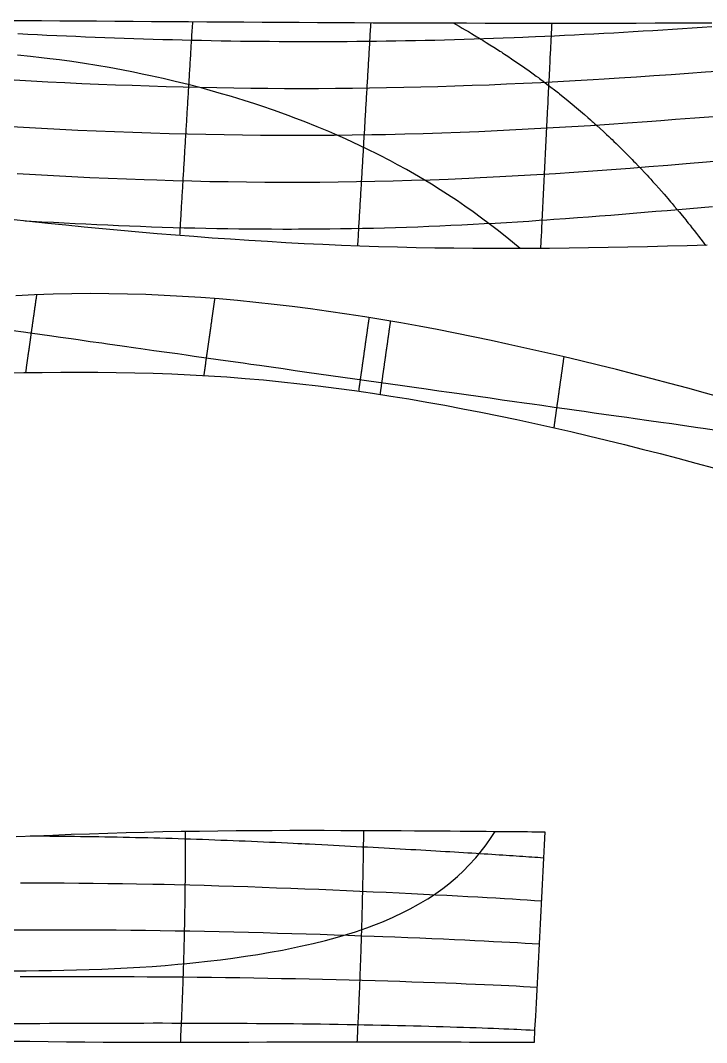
# Model space of a CAD drawing. Extents: x 0 to 10.8, y -3.3 to 3.4.
# Drawn here: x 1.682 to 3.274, y -3.253 to -0.88 of the extents above; entities that cross this region are included whole.
import ezdxf

# ---------------------------------------------------------------- set-up
doc = ezdxf.new("R2010")
doc.units = 0
doc.header["$MEASUREMENT"] = 0
for name, color, linetype in [('buttocks', 7, 'Continuous'), ('stations', 7, 'Continuous'), ('waterlines', 7, 'Continuous'), ('Борт', 7, 'Continuous'), ('Палуба', 7, 'Continuous'), ('Стенка кокпита', 7, 'Continuous')]:
    doc.layers.add(name, color=color, linetype=linetype)

msp = doc.modelspace()

# ---------------------------------------------------------------- linework, layer by layer
at = {"layer": 'buttocks', "color": 135}
for points in [[(2.686, -0.8857), (2.693, -0.8896), (2.7001, -0.8935), (2.7072, -0.8975), (2.7143, -0.9016), (2.7216, -0.9059), (2.7287, -0.9101), (2.7354, -0.9141), (2.7414, -0.9177), (2.7462, -0.9206), (2.7508, -0.9233), (2.756, -0.9264), (2.7631, -0.9308), (2.7717, -0.9363), (2.7807, -0.942), (2.7888, -0.9471), (2.7948, -0.951), (2.7981, -0.953), (2.8008, -0.9548), (2.8058, -0.9581), (2.813, -0.9629), (2.8219, -0.9688), (2.8318, -0.9756), (2.8423, -0.9828), (2.8528, -0.9902), (2.8628, -0.9972), (2.8717, -1.0036), (2.8789, -1.0089), (2.8841, -1.0127), (2.8869, -1.0147), (2.8896, -1.0168), (2.8954, -1.0212), (2.9038, -1.0276), (2.913, -1.0347), (2.9215, -1.0412), (2.9275, -1.0458), (2.9304, -1.0481), (2.9329, -1.0501), (2.9378, -1.0541), (2.9447, -1.0597), (2.9532, -1.0665), (2.9626, -1.0742), (2.9724, -1.0824), (2.982, -1.0906), (2.991, -1.0984), (2.9988, -1.1052), (3.0051, -1.1107), (3.0092, -1.1143), (3.0113, -1.1162), (3.0144, -1.1189), (3.02, -1.1241), (3.0273, -1.1308), (3.0351, -1.138), (3.0422, -1.1446), (3.0476, -1.1495), (3.0515, -1.1531), (3.055, -1.1565), (3.0592, -1.1606), (3.0644, -1.1656), (3.0702, -1.1713), (3.0763, -1.1773), (3.0825, -1.1834), (3.0884, -1.1893), (3.0937, -1.1946), (3.0982, -1.1992), (3.1018, -1.2028), (3.1051, -1.2062), (3.1095, -1.2108), (3.1157, -1.2174), (3.123, -1.2251), (3.1303, -1.2329), (3.1365, -1.2394), (3.1403, -1.2434), (3.142, -1.2453), (3.1449, -1.2485), (3.15, -1.2542), (3.1564, -1.2613), (3.1633, -1.269), (3.1699, -1.2764), (3.1756, -1.2829), (3.1804, -1.2884), (3.1845, -1.2931), (3.1878, -1.297), (3.1909, -1.3007), (3.1945, -1.3049), (3.1993, -1.3107), (3.2052, -1.3177), (3.2114, -1.3253), (3.2174, -1.3325), (3.2224, -1.3385), (3.226, -1.3429), (3.2289, -1.3465), (3.232, -1.3504), (3.236, -1.3554), (3.2405, -1.3612), (3.2455, -1.3675), (3.2507, -1.3742), (3.256, -1.381), (3.2613, -1.3879), (3.2667, -1.3949), (3.2721, -1.402)], [(2.8414, -1.4094), (2.8241, -1.3948), (2.8069, -1.3808), (2.7883, -1.3659), (2.7701, -1.3519), (2.7523, -1.3386), (2.7328, -1.3243), (2.7137, -1.311), (2.6962, -1.2988), (2.6729, -1.2836), (2.6563, -1.2728), (2.6361, -1.2602), (2.6061, -1.2423), (2.5781, -1.2262), (2.5572, -1.2148), (2.5406, -1.2059), (2.5138, -1.192), (2.4851, -1.1777), (2.4707, -1.1709), (2.4363, -1.1549), (2.4114, -1.144), (2.3977, -1.138), (2.3709, -1.1268), (2.3403, -1.1146), (2.3209, -1.1072), (2.3037, -1.1007), (2.2718, -1.0892), (2.2401, -1.0783), (2.2258, -1.0737), (2.2013, -1.0658), (2.1721, -1.0567), (2.1435, -1.0484), (2.1143, -1.0403), (2.1013, -1.0367), (2.0714, -1.0289), (2.0412, -1.0214), (2.0129, -1.0148), (1.9838, -1.0083), (1.9647, -1.0043), (1.944, -1), (1.9169, -0.9947), (1.8876, -0.9893), (1.859, -0.9844), (1.8307, -0.9799), (1.8013, -0.9755), (1.7725, -0.9715), (1.7499, -0.9688), (1.7312, -0.9665), (1.7054, -0.9636), (1.675, -0.9606)], [(3.2977, -1.8315), (3.2662, -1.827), (3.2542, -1.8253), (3.2233, -1.821), (3.1934, -1.8167), (3.1679, -1.8131), (3.1401, -1.8092), (3.1084, -1.8047), (3.089, -1.8019), (3.0711, -1.7994), (3.0415, -1.7952), (3.0139, -1.7913), (2.9905, -1.788), (2.9729, -1.7855), (2.9505, -1.7823), (2.9206, -1.7781), (2.8921, -1.774), (2.8693, -1.7708), (2.8511, -1.7682), (2.8289, -1.7651), (2.8001, -1.761), (2.7723, -1.7571), (2.7443, -1.7531), (2.7167, -1.7492), (2.6946, -1.7461), (2.6769, -1.7436), (2.6528, -1.7401), (2.6234, -1.736), (2.5958, -1.7321), (2.5684, -1.7282), (2.5407, -1.7242), (2.513, -1.7203), (2.4853, -1.7164), (2.4577, -1.7125), (2.43, -1.7086), (2.4023, -1.7047), (2.3747, -1.7007), (2.347, -1.6968), (2.3193, -1.6929), (2.2916, -1.689), (2.2639, -1.685), (2.2367, -1.6812), (2.2165, -1.6783), (2.199, -1.6758), (2.1693, -1.6716), (2.1412, -1.6677), (2.1131, -1.6637), (2.0852, -1.6597), (2.0665, -1.6571), (2.0465, -1.6542), (2.0221, -1.6508), (1.9916, -1.6465), (1.9614, -1.6422), (1.9498, -1.6405), (1.9183, -1.6361), (1.8842, -1.6312), (1.8711, -1.6294), (1.844, -1.6256), (1.8159, -1.6216), (1.7998, -1.6193), (1.7751, -1.6158), (1.7493, -1.6121), (1.7321, -1.6097), (1.7047, -1.6058), (1.6887, -1.6035), (1.665, -1.6002)], [(1.6658, -3.0859), (1.6951, -3.0859), (1.7244, -3.0857), (1.7537, -3.0854), (1.783, -3.0848), (1.8123, -3.0841), (1.8416, -3.0832), (1.8709, -3.0821), (1.9002, -3.0808), (1.9296, -3.0793), (1.9589, -3.0776), (1.9878, -3.0757), (2.018, -3.0734), (2.0473, -3.0709), (2.0684, -3.0689), (2.0887, -3.0669), (2.116, -3.0639), (2.1463, -3.0603), (2.1752, -3.0565), (2.2042, -3.0524), (2.2328, -3.048), (2.2617, -3.0431), (2.2899, -3.0378), (2.3043, -3.035), (2.3323, -3.0292), (2.3614, -3.0227), (2.3901, -3.0154), (2.4181, -3.0078), (2.4313, -3.004), (2.4595, -2.9952), (2.4862, -2.9861), (2.5082, -2.9778), (2.5243, -2.9715), (2.5468, -2.9617), (2.5712, -2.9503), (2.5867, -2.9423), (2.606, -2.9316), (2.6272, -2.9189), (2.6405, -2.9103), (2.6624, -2.8946), (2.6765, -2.8838), (2.696, -2.8673), (2.7102, -2.8541), (2.723, -2.8411), (2.7387, -2.8238), (2.7491, -2.8111), (2.7625, -2.7939), (2.7743, -2.7768), (2.7837, -2.7623)]]:
    msp.add_lwpolyline(points, dxfattribs=at)
at = {"layer": 'stations', "color": 135}
for points in [[(2.052, -1.3793), (2.0523, -1.3743), (2.0526, -1.3693), (2.0529, -1.3644), (2.0532, -1.3594), (2.0535, -1.3544), (2.0538, -1.3495), (2.0541, -1.3445), (2.0544, -1.3395), (2.0547, -1.3346), (2.0549, -1.3296), (2.0552, -1.3246), (2.0555, -1.3197), (2.0558, -1.3147), (2.0561, -1.3097), (2.0564, -1.3048), (2.0567, -1.2998), (2.057, -1.2948), (2.0573, -1.2899), (2.0576, -1.2849), (2.0579, -1.2799), (2.0582, -1.275), (2.0585, -1.27), (2.0588, -1.265), (2.0591, -1.2601), (2.0594, -1.2551), (2.0597, -1.2501), (2.06, -1.2452), (2.0603, -1.2402), (2.0606, -1.2352), (2.0609, -1.2303), (2.0612, -1.2253), (2.0615, -1.2203), (2.0618, -1.2154), (2.0621, -1.2104), (2.0624, -1.2054), (2.0627, -1.2005), (2.063, -1.1955), (2.0633, -1.1905), (2.0636, -1.1856), (2.0639, -1.1806), (2.0642, -1.1756), (2.0645, -1.1707), (2.0648, -1.1657), (2.0651, -1.1607), (2.0654, -1.1558), (2.0657, -1.1508), (2.066, -1.1458), (2.0663, -1.1409), (2.0666, -1.1359), (2.0669, -1.131), (2.0672, -1.126), (2.0675, -1.121), (2.0678, -1.1161), (2.0681, -1.1111), (2.0684, -1.1061), (2.0687, -1.1012), (2.069, -1.0962), (2.0693, -1.0912), (2.0696, -1.0863), (2.0699, -1.0813), (2.0702, -1.0763), (2.0705, -1.0714), (2.0708, -1.0664), (2.0711, -1.0614), (2.0714, -1.0565), (2.0717, -1.0515), (2.072, -1.0465), (2.0723, -1.0416), (2.0726, -1.0366), (2.0729, -1.0316), (2.0732, -1.0267), (2.0735, -1.0217), (2.0738, -1.0167), (2.0741, -1.0118), (2.0744, -1.0068), (2.0747, -1.0018), (2.075, -0.9969), (2.0753, -0.9919), (2.0756, -0.9869), (2.0759, -0.982), (2.0762, -0.977), (2.0765, -0.972), (2.0768, -0.9671), (2.0771, -0.9621), (2.0774, -0.9571), (2.0777, -0.9522), (2.078, -0.9472), (2.0783, -0.9422), (2.0786, -0.9373), (2.0789, -0.9323), (2.0792, -0.9273), (2.0795, -0.9224), (2.0798, -0.9174), (2.0801, -0.9124), (2.0804, -0.9075), (2.0807, -0.9025), (2.081, -0.8975), (2.0814, -0.8926), (2.0817, -0.8876), (2.082, -0.8826)], [(2.4649, -1.4034), (2.4652, -1.3983), (2.4656, -1.3931), (2.4659, -1.3879), (2.4662, -1.3827), (2.4665, -1.3775), (2.4668, -1.3723), (2.4671, -1.3672), (2.4674, -1.362), (2.4677, -1.3568), (2.468, -1.3516), (2.4683, -1.3464), (2.4686, -1.3412), (2.4689, -1.3361), (2.4692, -1.3309), (2.4695, -1.3257), (2.4698, -1.3205), (2.4701, -1.3153), (2.4704, -1.3101), (2.4708, -1.3049), (2.4711, -1.2998), (2.4714, -1.2946), (2.4717, -1.2894), (2.472, -1.2842), (2.4723, -1.279), (2.4726, -1.2738), (2.4729, -1.2687), (2.4732, -1.2635), (2.4735, -1.2583), (2.4738, -1.2531), (2.4741, -1.2479), (2.4744, -1.2427), (2.4747, -1.2376), (2.475, -1.2324), (2.4753, -1.2272), (2.4757, -1.222), (2.476, -1.2168), (2.4763, -1.2116), (2.4766, -1.2065), (2.4769, -1.2013), (2.4772, -1.1961), (2.4775, -1.1909), (2.4778, -1.1857), (2.4781, -1.1805), (2.4784, -1.1753), (2.4787, -1.1702), (2.479, -1.165), (2.4793, -1.1598), (2.4796, -1.1546), (2.4799, -1.1494), (2.4802, -1.1442), (2.4805, -1.1391), (2.4809, -1.1339), (2.4812, -1.1287), (2.4815, -1.1235), (2.4818, -1.1183), (2.4821, -1.1131), (2.4824, -1.108), (2.4827, -1.1028), (2.483, -1.0976), (2.4833, -1.0924), (2.4836, -1.0872), (2.4839, -1.082), (2.4842, -1.0768), (2.4845, -1.0717), (2.4848, -1.0665), (2.4851, -1.0613), (2.4854, -1.0561), (2.4858, -1.0509), (2.4861, -1.0457), (2.4864, -1.0406), (2.4867, -1.0354), (2.487, -1.0302), (2.4873, -1.025), (2.4876, -1.0198), (2.4879, -1.0146), (2.4882, -1.0095), (2.4885, -1.0043), (2.4888, -0.9991), (2.4891, -0.9939), (2.4894, -0.9887), (2.4897, -0.9835), (2.49, -0.9784), (2.4904, -0.9732), (2.4907, -0.968), (2.491, -0.9628), (2.4913, -0.9576), (2.4916, -0.9524), (2.4919, -0.9472), (2.4922, -0.9421), (2.4925, -0.9369), (2.4928, -0.9317), (2.4931, -0.9265), (2.4934, -0.9213), (2.4937, -0.9161), (2.494, -0.911), (2.4944, -0.9058), (2.4947, -0.9006), (2.495, -0.8954), (2.4953, -0.8902), (2.4956, -0.885)], [(2.915, -0.8861), (2.9147, -0.8913), (2.9145, -0.8966), (2.9142, -0.9018), (2.9139, -0.907), (2.9137, -0.9123), (2.9134, -0.9175), (2.9132, -0.9227), (2.9129, -0.928), (2.9126, -0.9332), (2.9124, -0.9384), (2.9121, -0.9436), (2.9118, -0.9489), (2.9116, -0.9541), (2.9113, -0.9593), (2.911, -0.9646), (2.9108, -0.9698), (2.9105, -0.975), (2.9103, -0.9803), (2.91, -0.9855), (2.9097, -0.9907), (2.9095, -0.996), (2.9092, -1.0012), (2.9089, -1.0064), (2.9087, -1.0116), (2.9084, -1.0169), (2.9082, -1.0221), (2.9079, -1.0273), (2.9076, -1.0326), (2.9074, -1.0378), (2.9071, -1.043), (2.9069, -1.0483), (2.9066, -1.0535), (2.9063, -1.0587), (2.9061, -1.0639), (2.9058, -1.0692), (2.9056, -1.0744), (2.9053, -1.0796), (2.905, -1.0849), (2.9048, -1.0901), (2.9045, -1.0953), (2.9042, -1.1006), (2.904, -1.1058), (2.9037, -1.111), (2.9035, -1.1163), (2.9032, -1.1215), (2.9029, -1.1267), (2.9027, -1.1319), (2.9024, -1.1372), (2.9022, -1.1424), (2.9019, -1.1476), (2.9017, -1.1529), (2.9014, -1.1581), (2.9011, -1.1633), (2.9009, -1.1686), (2.9006, -1.1738), (2.9004, -1.179), (2.9001, -1.1843), (2.8998, -1.1895), (2.8996, -1.1947), (2.8993, -1.1999), (2.8991, -1.2052), (2.8988, -1.2104), (2.8986, -1.2156), (2.8983, -1.2209), (2.898, -1.2261), (2.8978, -1.2313), (2.8975, -1.2366), (2.8973, -1.2418), (2.897, -1.247), (2.8967, -1.2523), (2.8965, -1.2575), (2.8962, -1.2627), (2.896, -1.2679), (2.8957, -1.2732), (2.8955, -1.2784), (2.8952, -1.2836), (2.895, -1.2889), (2.8947, -1.2941), (2.8944, -1.2993), (2.8942, -1.3046), (2.8939, -1.3098), (2.8937, -1.315), (2.8934, -1.3203), (2.8932, -1.3255), (2.8929, -1.3307), (2.8926, -1.3359), (2.8924, -1.3412), (2.8921, -1.3464), (2.8919, -1.3516), (2.8916, -1.3569), (2.8914, -1.3621), (2.8911, -1.3673), (2.8909, -1.3726), (2.8906, -1.3778), (2.8903, -1.383), (2.8901, -1.3883), (2.8898, -1.3935), (2.8896, -1.3987), (2.8893, -1.4039), (2.8891, -1.4092)], [(1.6946, -1.6974), (1.6948, -1.6957), (1.6951, -1.6939), (1.6953, -1.6921), (1.6955, -1.6904), (1.6957, -1.6886), (1.696, -1.6868), (1.6962, -1.685), (1.6964, -1.6833), (1.6967, -1.6815), (1.6969, -1.6797), (1.6972, -1.678), (1.6974, -1.6762), (1.6977, -1.6745), (1.6979, -1.6727), (1.6982, -1.6709), (1.6984, -1.6691), (1.6987, -1.6673), (1.699, -1.6654), (1.6992, -1.6635), (1.6995, -1.6617), (1.6997, -1.6599), (1.7, -1.6583), (1.7002, -1.6568), (1.7003, -1.6555), (1.7005, -1.6543), (1.7007, -1.6532), (1.7008, -1.652), (1.701, -1.6508), (1.7012, -1.6495), (1.7014, -1.6481), (1.7016, -1.6465), (1.7019, -1.6448), (1.7021, -1.643), (1.7024, -1.6411), (1.7027, -1.6392), (1.7029, -1.6373), (1.7032, -1.6354), (1.7035, -1.6335), (1.7037, -1.6317), (1.704, -1.6298), (1.7042, -1.628), (1.7045, -1.6262), (1.7048, -1.6243), (1.705, -1.6225), (1.7053, -1.6206), (1.7056, -1.6187), (1.7058, -1.6168), (1.7061, -1.6149), (1.7064, -1.613), (1.7066, -1.6111), (1.7069, -1.6091), (1.7072, -1.6072), (1.7075, -1.6053), (1.7077, -1.6034), (1.708, -1.6016), (1.7082, -1.5997), (1.7085, -1.5978), (1.7088, -1.5959), (1.7091, -1.5939), (1.7094, -1.5918), (1.7097, -1.5896), (1.71, -1.5874), (1.7103, -1.5853), (1.7106, -1.5832), (1.7108, -1.5814), (1.7111, -1.5799), (1.7112, -1.5787), (1.7114, -1.5778), (1.7115, -1.5768), (1.7117, -1.5757), (1.7119, -1.5742), (1.7121, -1.5726), (1.7124, -1.5707), (1.7126, -1.5688), (1.7129, -1.5668), (1.7132, -1.5648), (1.7135, -1.5628), (1.7138, -1.5608), (1.714, -1.5588), (1.7143, -1.5568), (1.7146, -1.5549), (1.7149, -1.5529), (1.7152, -1.5509), (1.7155, -1.5489), (1.7157, -1.5469), (1.716, -1.5449), (1.7163, -1.5429), (1.7166, -1.5408), (1.7169, -1.5388), (1.7172, -1.5368), (1.7174, -1.5348), (1.7177, -1.5328), (1.718, -1.5308), (1.7183, -1.5288), (1.7186, -1.5268), (1.7189, -1.5248), (1.7191, -1.5228), (1.7194, -1.5208), (1.7197, -1.5188), (1.72, -1.5168)], [(2.1083, -1.7042), (2.1085, -1.7024), (2.1087, -1.7006), (2.1089, -1.6988), (2.1092, -1.697), (2.1094, -1.6952), (2.1096, -1.6935), (2.1099, -1.6917), (2.1101, -1.6899), (2.1104, -1.6881), (2.1106, -1.6863), (2.1109, -1.6845), (2.1111, -1.6827), (2.1114, -1.681), (2.1116, -1.6792), (2.1119, -1.6774), (2.1121, -1.6756), (2.1124, -1.6738), (2.1126, -1.672), (2.1129, -1.6703), (2.1131, -1.6685), (2.1134, -1.6667), (2.1136, -1.6649), (2.1139, -1.6631), (2.1141, -1.6613), (2.1144, -1.6595), (2.1146, -1.6578), (2.1149, -1.656), (2.1151, -1.6542), (2.1154, -1.6524), (2.1157, -1.6506), (2.1159, -1.6488), (2.1162, -1.6471), (2.1164, -1.6453), (2.1167, -1.6435), (2.1169, -1.6417), (2.1172, -1.6399), (2.1174, -1.6381), (2.1177, -1.6364), (2.1179, -1.6346), (2.1182, -1.6328), (2.1184, -1.631), (2.1187, -1.6292), (2.1189, -1.6274), (2.1192, -1.6256), (2.1194, -1.6239), (2.1197, -1.6221), (2.12, -1.6203), (2.1202, -1.6185), (2.1205, -1.6167), (2.1207, -1.6149), (2.121, -1.6132), (2.1212, -1.6114), (2.1215, -1.6096), (2.1217, -1.6078), (2.122, -1.606), (2.1222, -1.6042), (2.1225, -1.6024), (2.1227, -1.6007), (2.123, -1.5989), (2.1232, -1.5971), (2.1235, -1.5953), (2.1237, -1.5935), (2.124, -1.5917), (2.1243, -1.59), (2.1245, -1.5882), (2.1248, -1.5864), (2.125, -1.5846), (2.1253, -1.5828), (2.1255, -1.581), (2.1258, -1.5793), (2.126, -1.5775), (2.1263, -1.5757), (2.1265, -1.5739), (2.1268, -1.5721), (2.127, -1.5703), (2.1273, -1.5685), (2.1275, -1.5668), (2.1278, -1.565), (2.128, -1.5632), (2.1283, -1.5614), (2.1286, -1.5596), (2.1288, -1.5578), (2.1291, -1.5561), (2.1293, -1.5543), (2.1296, -1.5525), (2.1298, -1.5507), (2.1301, -1.5489), (2.1303, -1.5471), (2.1306, -1.5453), (2.1308, -1.5436), (2.1311, -1.5418), (2.1313, -1.54), (2.1316, -1.5382), (2.1318, -1.5364), (2.1321, -1.5346), (2.1323, -1.5329), (2.1326, -1.5311), (2.1329, -1.5293), (2.1331, -1.5275), (2.1334, -1.5257)], [(2.5405, -1.578), (2.5402, -1.5797), (2.54, -1.5814), (2.5397, -1.5831), (2.5395, -1.5848), (2.5393, -1.5865), (2.539, -1.5882), (2.5388, -1.5899), (2.5385, -1.5916), (2.5383, -1.5933), (2.5381, -1.595), (2.5378, -1.5967), (2.5376, -1.5984), (2.5373, -1.6001), (2.5371, -1.6018), (2.5369, -1.6035), (2.5366, -1.6052), (2.5364, -1.6069), (2.5361, -1.6086), (2.5359, -1.6103), (2.5357, -1.612), (2.5354, -1.6137), (2.5352, -1.6154), (2.5349, -1.6171), (2.5347, -1.6188), (2.5344, -1.6205), (2.5342, -1.6222), (2.534, -1.6239), (2.5337, -1.6256), (2.5335, -1.6273), (2.5332, -1.629), (2.533, -1.6307), (2.5328, -1.6324), (2.5325, -1.6341), (2.5323, -1.6358), (2.532, -1.6375), (2.5318, -1.6392), (2.5316, -1.6409), (2.5313, -1.6426), (2.5311, -1.6443), (2.5308, -1.646), (2.5306, -1.6477), (2.5303, -1.6494), (2.5301, -1.6511), (2.5299, -1.6528), (2.5296, -1.6545), (2.5294, -1.6562), (2.5291, -1.6578), (2.5289, -1.6595), (2.5287, -1.6612), (2.5284, -1.6629), (2.5282, -1.6646), (2.5279, -1.6663), (2.5277, -1.668), (2.5275, -1.6697), (2.5272, -1.6714), (2.527, -1.6731), (2.5267, -1.6748), (2.5265, -1.6765), (2.5263, -1.6782), (2.526, -1.6799), (2.5258, -1.6816), (2.5255, -1.6833), (2.5253, -1.685), (2.5251, -1.6867), (2.5248, -1.6884), (2.5246, -1.6901), (2.5243, -1.6918), (2.5241, -1.6935), (2.5238, -1.6952), (2.5236, -1.6969), (2.5234, -1.6986), (2.5231, -1.7003), (2.5229, -1.702), (2.5226, -1.7037), (2.5224, -1.7054), (2.5222, -1.7071), (2.5219, -1.7088), (2.5217, -1.7105), (2.5214, -1.7122), (2.5212, -1.7139), (2.521, -1.7156), (2.5207, -1.7173), (2.5205, -1.719), (2.5202, -1.7207), (2.52, -1.7224), (2.5198, -1.7241), (2.5195, -1.7258), (2.5193, -1.7275), (2.519, -1.7292), (2.5188, -1.7309), (2.5186, -1.7326), (2.5183, -1.7343), (2.5181, -1.736), (2.5179, -1.7377), (2.5176, -1.7395), (2.5174, -1.7412), (2.5172, -1.7429), (2.517, -1.7446), (2.5168, -1.7463), (2.5166, -1.748)], [(2.9431, -1.6607), (2.9429, -1.6623), (2.9426, -1.664), (2.9424, -1.6656), (2.9422, -1.6673), (2.9419, -1.6689), (2.9417, -1.6706), (2.9415, -1.6722), (2.9412, -1.6739), (2.941, -1.6755), (2.9408, -1.6771), (2.9405, -1.6788), (2.9403, -1.6804), (2.9401, -1.6821), (2.9398, -1.6837), (2.9396, -1.6854), (2.9394, -1.687), (2.9391, -1.6887), (2.9389, -1.6903), (2.9387, -1.692), (2.9384, -1.6936), (2.9382, -1.6953), (2.938, -1.6969), (2.9377, -1.6986), (2.9375, -1.7002), (2.9373, -1.7018), (2.937, -1.7035), (2.9368, -1.7051), (2.9366, -1.7068), (2.9363, -1.7084), (2.9361, -1.7101), (2.9359, -1.7117), (2.9356, -1.7134), (2.9354, -1.715), (2.9352, -1.7167), (2.9349, -1.7183), (2.9347, -1.72), (2.9345, -1.7216), (2.9342, -1.7232), (2.934, -1.7249), (2.9338, -1.7265), (2.9335, -1.7282), (2.9333, -1.7298), (2.9331, -1.7315), (2.9328, -1.7331), (2.9326, -1.7348), (2.9324, -1.7364), (2.9321, -1.7381), (2.9319, -1.7397), (2.9317, -1.7414), (2.9314, -1.743), (2.9312, -1.7447), (2.931, -1.7463), (2.9307, -1.7479), (2.9305, -1.7496), (2.9303, -1.7512), (2.93, -1.7529), (2.9298, -1.7545), (2.9296, -1.7562), (2.9293, -1.7578), (2.9291, -1.7595), (2.9289, -1.7611), (2.9286, -1.7628), (2.9284, -1.7644), (2.9282, -1.7661), (2.9279, -1.7677), (2.9277, -1.7693), (2.9275, -1.771), (2.9272, -1.7726), (2.927, -1.7743), (2.9268, -1.7759), (2.9265, -1.7776), (2.9263, -1.7792), (2.9261, -1.7809), (2.9258, -1.7825), (2.9256, -1.7842), (2.9254, -1.7858), (2.9251, -1.7875), (2.9249, -1.7891), (2.9247, -1.7908), (2.9244, -1.7924), (2.9242, -1.794), (2.924, -1.7957), (2.9237, -1.7973), (2.9235, -1.799), (2.9233, -1.8006), (2.923, -1.8023), (2.9228, -1.8039), (2.9226, -1.8056), (2.9223, -1.8072), (2.9221, -1.8089), (2.9219, -1.8105), (2.9217, -1.8122), (2.9214, -1.8138), (2.9212, -1.8155), (2.921, -1.8171), (2.9208, -1.8188), (2.9206, -1.8204), (2.9204, -1.8221), (2.9202, -1.8237), (2.92, -1.8254)], [(2.0537, -3.2525), (2.0539, -3.2476), (2.0542, -3.2427), (2.0544, -3.2378), (2.0546, -3.2329), (2.0549, -3.228), (2.0551, -3.2231), (2.0553, -3.2182), (2.0556, -3.2133), (2.0558, -3.2084), (2.056, -3.2035), (2.0562, -3.1986), (2.0564, -3.1937), (2.0567, -3.1888), (2.0569, -3.1839), (2.0571, -3.179), (2.0573, -3.1741), (2.0575, -3.1692), (2.0577, -3.1643), (2.0579, -3.1594), (2.0581, -3.1545), (2.0583, -3.1496), (2.0584, -3.1447), (2.0586, -3.1398), (2.0588, -3.1349), (2.059, -3.13), (2.0592, -3.1251), (2.0593, -3.1202), (2.0595, -3.1153), (2.0597, -3.1104), (2.0599, -3.1055), (2.06, -3.1005), (2.0602, -3.0956), (2.0603, -3.0907), (2.0605, -3.0858), (2.0606, -3.0809), (2.0608, -3.076), (2.0609, -3.0711), (2.0611, -3.0662), (2.0612, -3.0613), (2.0614, -3.0564), (2.0615, -3.0515), (2.0617, -3.0466), (2.0618, -3.0417), (2.0619, -3.0368), (2.062, -3.0319), (2.0622, -3.027), (2.0623, -3.0221), (2.0624, -3.0172), (2.0625, -3.0123), (2.0626, -3.0074), (2.0628, -3.0024), (2.0629, -2.9975), (2.063, -2.9926), (2.0631, -2.9877), (2.0632, -2.9828), (2.0633, -2.9779), (2.0634, -2.973), (2.0635, -2.9681), (2.0636, -2.9632), (2.0636, -2.9583), (2.0637, -2.9534), (2.0638, -2.9485), (2.0639, -2.9436), (2.064, -2.9387), (2.064, -2.9338), (2.0641, -2.9289), (2.0642, -2.9239), (2.0643, -2.919), (2.0643, -2.9141), (2.0644, -2.9092), (2.0644, -2.9043), (2.0645, -2.8994), (2.0645, -2.8945), (2.0646, -2.8896), (2.0646, -2.8847), (2.0647, -2.8798), (2.0647, -2.8749), (2.0648, -2.87), (2.0648, -2.8651), (2.0649, -2.8602), (2.0649, -2.8552), (2.0649, -2.8503), (2.065, -2.8454), (2.065, -2.8405), (2.065, -2.8356), (2.065, -2.8307), (2.065, -2.8258), (2.0651, -2.8209), (2.0651, -2.816), (2.0651, -2.8111), (2.0651, -2.8062), (2.0651, -2.8013), (2.0651, -2.7964), (2.0651, -2.7915), (2.0651, -2.7865), (2.0651, -2.7816), (2.0651, -2.7767), (2.0651, -2.7718), (2.0651, -2.7669), (2.0651, -2.762)], [(2.4637, -3.2515), (2.4639, -3.2466), (2.4642, -3.2417), (2.4644, -3.2368), (2.4647, -3.2319), (2.4649, -3.2269), (2.4651, -3.222), (2.4654, -3.2171), (2.4656, -3.2122), (2.4658, -3.2073), (2.4661, -3.2024), (2.4663, -3.1975), (2.4665, -3.1926), (2.4667, -3.1877), (2.467, -3.1828), (2.4672, -3.1778), (2.4674, -3.1729), (2.4676, -3.168), (2.4678, -3.1631), (2.468, -3.1582), (2.4683, -3.1533), (2.4685, -3.1484), (2.4687, -3.1435), (2.4689, -3.1385), (2.4691, -3.1336), (2.4693, -3.1287), (2.4695, -3.1238), (2.4697, -3.1189), (2.4699, -3.114), (2.4701, -3.1091), (2.4702, -3.1042), (2.4704, -3.0992), (2.4706, -3.0943), (2.4708, -3.0894), (2.471, -3.0845), (2.4712, -3.0796), (2.4713, -3.0747), (2.4715, -3.0698), (2.4717, -3.0649), (2.4719, -3.0599), (2.472, -3.055), (2.4722, -3.0501), (2.4724, -3.0452), (2.4725, -3.0403), (2.4727, -3.0354), (2.4729, -3.0305), (2.473, -3.0255), (2.4732, -3.0206), (2.4733, -3.0157), (2.4735, -3.0108), (2.4737, -3.0059), (2.4738, -3.001), (2.474, -2.9961), (2.4741, -2.9912), (2.4742, -2.9862), (2.4744, -2.9813), (2.4745, -2.9764), (2.4747, -2.9715), (2.4748, -2.9666), (2.4749, -2.9617), (2.4751, -2.9568), (2.4752, -2.9518), (2.4753, -2.9469), (2.4755, -2.942), (2.4756, -2.9371), (2.4757, -2.9322), (2.4758, -2.9273), (2.476, -2.9223), (2.4761, -2.9174), (2.4762, -2.9125), (2.4763, -2.9076), (2.4764, -2.9027), (2.4765, -2.8978), (2.4767, -2.8929), (2.4768, -2.8879), (2.4769, -2.883), (2.477, -2.8781), (2.4771, -2.8732), (2.4772, -2.8683), (2.4773, -2.8634), (2.4774, -2.8585), (2.4775, -2.8535), (2.4776, -2.8486), (2.4777, -2.8437), (2.4777, -2.8388), (2.4778, -2.8339), (2.4779, -2.829), (2.478, -2.824), (2.4781, -2.8191), (2.4782, -2.8142), (2.4782, -2.8093), (2.4783, -2.8044), (2.4784, -2.7995), (2.4785, -2.7946), (2.4785, -2.7896), (2.4786, -2.7847), (2.4787, -2.7798), (2.4787, -2.7749), (2.4788, -2.77), (2.4789, -2.7651), (2.4789, -2.7601)]]:
    msp.add_lwpolyline(points, dxfattribs=at)
at = {"layer": 'waterlines', "color": 135}
for points in [[(3.2868, -0.8949), (3.264, -0.8964), (3.2413, -0.8979), (3.2185, -0.8994), (3.1957, -0.9009), (3.1728, -0.9023), (3.15, -0.9037), (3.1272, -0.9051), (3.1044, -0.9065), (3.0816, -0.9078), (3.0588, -0.9091), (3.036, -0.9103), (3.0131, -0.9115), (2.9903, -0.9127), (2.9676, -0.9139), (2.9448, -0.915), (2.9217, -0.9161), (2.8988, -0.9172), (2.8777, -0.9181), (2.8608, -0.9188), (2.8476, -0.9194), (2.8275, -0.9202), (2.8027, -0.9212), (2.7795, -0.922), (2.7573, -0.9228), (2.7347, -0.9235), (2.7118, -0.9242), (2.6891, -0.9249), (2.6665, -0.9255), (2.6438, -0.9261), (2.6211, -0.9266), (2.5985, -0.9271), (2.5758, -0.9276), (2.5532, -0.9279), (2.5306, -0.9283), (2.508, -0.9286), (2.4854, -0.9289), (2.4628, -0.9291), (2.4402, -0.9293), (2.4177, -0.9294), (2.3951, -0.9295), (2.3725, -0.9295), (2.35, -0.9295), (2.3275, -0.9295), (2.3049, -0.9294), (2.2824, -0.9293), (2.2599, -0.9291), (2.2374, -0.9289), (2.2149, -0.9287), (2.1924, -0.9284), (2.1699, -0.9281), (2.1475, -0.9277), (2.125, -0.9273), (2.1025, -0.9268), (2.0801, -0.9264), (2.0576, -0.9258), (2.0352, -0.9253), (2.0127, -0.9247), (1.9903, -0.924), (1.9678, -0.9233), (1.9454, -0.9226), (1.923, -0.9219), (1.9006, -0.9211), (1.8781, -0.9202), (1.8557, -0.9194), (1.8333, -0.9185), (1.8109, -0.9175), (1.7885, -0.9165), (1.7661, -0.9155), (1.7436, -0.9145), (1.7214, -0.9134), (1.6993, -0.9123), (1.6758, -0.9111)], [(3.3121, -0.9973), (3.2721, -1.0003), (3.2321, -1.0032), (3.192, -1.0061), (3.152, -1.0088), (3.112, -1.0115), (3.0716, -1.014), (3.0364, -1.0162), (3.011, -1.0177), (2.9692, -1.0201), (2.9294, -1.0223), (2.8896, -1.0244), (2.8496, -1.0263), (2.8098, -1.0281), (2.7699, -1.0298), (2.7302, -1.0313), (2.6904, -1.0327), (2.6508, -1.0339), (2.6111, -1.035), (2.5715, -1.0359), (2.5319, -1.0367), (2.4924, -1.0373), (2.4529, -1.0378), (2.4134, -1.0381), (2.3739, -1.0383), (2.3345, -1.0384), (2.2951, -1.0383), (2.2558, -1.038), (2.2164, -1.0377), (2.1771, -1.0372), (2.1378, -1.0365), (2.0986, -1.0357), (2.0593, -1.0348), (2.0201, -1.0338), (1.9809, -1.0326), (1.9416, -1.0313), (1.9024, -1.0299), (1.8633, -1.0284), (1.8241, -1.0267), (1.7849, -1.0249), (1.7458, -1.023), (1.7066, -1.021), (1.6675, -1.0189)], [(3.2902, -1.1033), (3.247, -1.1068), (3.2024, -1.1102), (3.1682, -1.1128), (3.1363, -1.1151), (3.0912, -1.1183), (3.0482, -1.1213), (3.0048, -1.1242), (2.9615, -1.1269), (2.9182, -1.1295), (2.875, -1.1319), (2.8318, -1.1342), (2.7887, -1.1363), (2.7456, -1.1382), (2.7026, -1.14), (2.6597, -1.1415), (2.6167, -1.1429), (2.5743, -1.1441), (2.5294, -1.1451), (2.4975, -1.1457), (2.4518, -1.1464), (2.41, -1.1468), (2.3671, -1.1471), (2.3246, -1.1472), (2.282, -1.1471), (2.2395, -1.1468), (2.197, -1.1464), (2.1545, -1.1458), (2.112, -1.145), (2.0696, -1.144), (2.0272, -1.1429), (1.9849, -1.1416), (1.9425, -1.1402), (1.9002, -1.1386), (1.8578, -1.1368), (1.8155, -1.135), (1.7732, -1.1329), (1.7309, -1.1307), (1.6887, -1.1284), (1.6464, -1.126)], [(3.2994, -1.2069), (3.2741, -1.2091), (3.2269, -1.213), (3.1842, -1.2165), (3.1404, -1.22), (3.097, -1.2234), (3.0535, -1.2267), (3.0101, -1.2298), (2.9667, -1.2328), (2.9234, -1.2357), (2.8803, -1.2384), (2.8368, -1.2409), (2.7948, -1.2432), (2.7488, -1.2455), (2.7226, -1.2468), (2.6743, -1.2488), (2.6329, -1.2504), (2.5897, -1.2518), (2.547, -1.253), (2.5043, -1.254), (2.4617, -1.2548), (2.419, -1.2554), (2.3765, -1.2558), (2.334, -1.256), (2.2915, -1.256), (2.249, -1.2558), (2.2066, -1.2555), (2.1643, -1.2549), (2.1218, -1.2542), (2.0798, -1.2532), (2.0363, -1.2521), (1.9989, -1.251), (1.9694, -1.25), (1.928, -1.2485), (1.8855, -1.2468), (1.8434, -1.2449), (1.8012, -1.2429), (1.759, -1.2407), (1.7168, -1.2384), (1.6746, -1.236)], [(3.2878, -1.3122), (3.2617, -1.3146), (3.2354, -1.317), (3.2092, -1.3193), (3.183, -1.3216), (3.1568, -1.3238), (3.1306, -1.326), (3.1044, -1.3282), (3.0784, -1.3304), (3.0522, -1.3325), (3.026, -1.3345), (3.0002, -1.3365), (2.9747, -1.3384), (2.947, -1.3404), (2.9202, -1.3423), (2.9037, -1.3435), (2.886, -1.3446), (2.8618, -1.3463), (2.8359, -1.3479), (2.8098, -1.3495), (2.7841, -1.351), (2.7583, -1.3524), (2.7325, -1.3538), (2.7067, -1.3551), (2.681, -1.3563), (2.6553, -1.3574), (2.6296, -1.3584), (2.6039, -1.3594), (2.5783, -1.3603), (2.5527, -1.3611), (2.5271, -1.3618), (2.5015, -1.3625), (2.476, -1.363), (2.4504, -1.3635), (2.425, -1.364), (2.3997, -1.3643), (2.3734, -1.3646), (2.3479, -1.3648), (2.3276, -1.3648), (2.3111, -1.3649), (2.2911, -1.3649), (2.265, -1.3648), (2.2388, -1.3647), (2.2138, -1.3645), (2.1885, -1.3642), (2.163, -1.3639), (2.1377, -1.3634), (2.1123, -1.363), (2.087, -1.3624), (2.0617, -1.3618), (2.0364, -1.3611), (2.0111, -1.3603), (1.9858, -1.3595), (1.9605, -1.3586), (1.9352, -1.3576), (1.9099, -1.3566), (1.8846, -1.3555), (1.8594, -1.3544), (1.8341, -1.3532), (1.8087, -1.352), (1.7837, -1.3507), (1.759, -1.3493), (1.7317, -1.3478), (1.7066, -1.3463), (1.6932, -1.3455)], [(2.4909, -1.5697), (2.4907, -1.5714), (2.4904, -1.5731), (2.4902, -1.5748), (2.4899, -1.5765), (2.4897, -1.5782), (2.4895, -1.5799), (2.4892, -1.5816), (2.489, -1.5833), (2.4887, -1.585), (2.4885, -1.5867), (2.4882, -1.5885), (2.488, -1.5902), (2.4878, -1.5919), (2.4875, -1.5936), (2.4873, -1.5953), (2.487, -1.597), (2.4868, -1.5987), (2.4865, -1.6004), (2.4863, -1.6021), (2.4861, -1.6038), (2.4858, -1.6055), (2.4856, -1.6073), (2.4853, -1.609), (2.4851, -1.6107), (2.4849, -1.6124), (2.4846, -1.6141), (2.4844, -1.6158), (2.4841, -1.6175), (2.4839, -1.6192), (2.4836, -1.6209), (2.4834, -1.6226), (2.4832, -1.6243), (2.4829, -1.6261), (2.4827, -1.6278), (2.4824, -1.6295), (2.4822, -1.6312), (2.4819, -1.6329), (2.4817, -1.6346), (2.4815, -1.6363), (2.4812, -1.638), (2.481, -1.6397), (2.4807, -1.6414), (2.4805, -1.6431), (2.4802, -1.6449), (2.48, -1.6466), (2.4798, -1.6483), (2.4795, -1.65), (2.4793, -1.6517), (2.479, -1.6534), (2.4788, -1.6551), (2.4786, -1.6568), (2.4783, -1.6585), (2.4781, -1.6602), (2.4778, -1.6619), (2.4776, -1.6637), (2.4773, -1.6654), (2.4771, -1.6671), (2.4769, -1.6688), (2.4766, -1.6705), (2.4764, -1.6722), (2.4761, -1.6739), (2.4759, -1.6756), (2.4756, -1.6773), (2.4754, -1.679), (2.4752, -1.6807), (2.4749, -1.6825), (2.4747, -1.6842), (2.4744, -1.6859), (2.4742, -1.6876), (2.474, -1.6893), (2.4737, -1.691), (2.4735, -1.6927), (2.4732, -1.6944), (2.473, -1.6961), (2.4727, -1.6978), (2.4725, -1.6995), (2.4723, -1.7013), (2.472, -1.703), (2.4718, -1.7047), (2.4715, -1.7064), (2.4713, -1.7081), (2.471, -1.7098), (2.4708, -1.7115), (2.4706, -1.7132), (2.4703, -1.7149), (2.4701, -1.7166), (2.4698, -1.7184), (2.4696, -1.7201), (2.4694, -1.7218), (2.4691, -1.7235), (2.4689, -1.7252), (2.4686, -1.7269), (2.4684, -1.7286), (2.4682, -1.7303), (2.468, -1.732), (2.4677, -1.7337), (2.4675, -1.7355), (2.4673, -1.7372), (2.4671, -1.7389), (2.4669, -1.7406)], [(1.7047, -2.773), (1.7108, -2.773), (1.7205, -2.7731), (1.7343, -2.7731), (1.75, -2.7732), (1.7653, -2.7733), (1.7796, -2.7734), (1.7933, -2.7736), (1.8072, -2.7737), (1.8213, -2.7739), (1.8356, -2.7741), (1.8498, -2.7743), (1.864, -2.7745), (1.8781, -2.7747), (1.8923, -2.775), (1.9065, -2.7752), (1.9206, -2.7755), (1.9348, -2.7758), (1.949, -2.7762), (1.9631, -2.7765), (1.9773, -2.7769), (1.9915, -2.7772), (2.0057, -2.7776), (2.0198, -2.778), (2.034, -2.7785), (2.0482, -2.7789), (2.0624, -2.7794), (2.0766, -2.7798), (2.0907, -2.7803), (2.1049, -2.7808), (2.1191, -2.7813), (2.1333, -2.7819), (2.1474, -2.7824), (2.1615, -2.783), (2.1757, -2.7836), (2.1898, -2.7841), (2.2039, -2.7847), (2.2179, -2.7853), (2.2319, -2.7859), (2.2458, -2.7866), (2.2598, -2.7872), (2.274, -2.7878), (2.2882, -2.7885), (2.3019, -2.7891), (2.3147, -2.7897), (2.326, -2.7903), (2.3352, -2.7907), (2.3429, -2.7911), (2.353, -2.7916), (2.3663, -2.7923), (2.3811, -2.793), (2.3955, -2.7937), (2.4089, -2.7944), (2.4219, -2.7951), (2.435, -2.7958), (2.4483, -2.7965), (2.4615, -2.7972), (2.4746, -2.7979), (2.4876, -2.7986), (2.5004, -2.7993), (2.5132, -2.8), (2.5259, -2.8007), (2.5385, -2.8014), (2.551, -2.8021), (2.5633, -2.8027), (2.5756, -2.8034), (2.5877, -2.8041), (2.5996, -2.8048), (2.6114, -2.8055), (2.6231, -2.8062), (2.6346, -2.8068), (2.6459, -2.8075), (2.6571, -2.8081), (2.6681, -2.8088), (2.6788, -2.8094), (2.6894, -2.81), (2.6998, -2.8107), (2.71, -2.8113), (2.72, -2.8119), (2.7298, -2.8125), (2.7394, -2.8131), (2.7489, -2.8137), (2.7581, -2.8142), (2.7671, -2.8148), (2.776, -2.8154), (2.7846, -2.8159), (2.7931, -2.8165), (2.8014, -2.817), (2.8095, -2.8175), (2.8174, -2.8181), (2.8252, -2.8186), (2.8328, -2.8191), (2.8402, -2.8196), (2.8476, -2.8201), (2.8547, -2.8206), (2.8618, -2.8211), (2.8687, -2.8215), (2.8756, -2.822), (2.8824, -2.8225), (2.8892, -2.823), (2.8959, -2.8235)], [(1.6819, -2.8819), (1.7157, -2.8818), (1.7495, -2.8819), (1.7833, -2.8821), (1.8172, -2.8823), (1.851, -2.8826), (1.8849, -2.883), (1.9189, -2.8835), (1.9516, -2.884), (1.9892, -2.8847), (2.0153, -2.8853), (2.0396, -2.8858), (2.0752, -2.8867), (2.1084, -2.8876), (2.1423, -2.8886), (2.1761, -2.8896), (2.2097, -2.8907), (2.2431, -2.8919), (2.2764, -2.8931), (2.3095, -2.8943), (2.3423, -2.8956), (2.3748, -2.8969), (2.4069, -2.8983), (2.4387, -2.8996), (2.47, -2.901), (2.5009, -2.9024), (2.5311, -2.9038), (2.5608, -2.9052), (2.5897, -2.9066), (2.6178, -2.908), (2.6451, -2.9094), (2.6712, -2.9107), (2.6963, -2.912), (2.7203, -2.9133), (2.7432, -2.9146), (2.7649, -2.9158), (2.7856, -2.917), (2.8052, -2.9182), (2.8238, -2.9193), (2.8414, -2.9204), (2.8584, -2.9215), (2.8747, -2.9225), (2.8908, -2.9236)], [(1.6647, -2.9908), (1.6989, -2.9907), (1.7331, -2.9906), (1.7672, -2.9906), (1.8014, -2.9907), (1.8356, -2.9908), (1.8698, -2.991), (1.904, -2.9913), (1.9382, -2.9916), (1.9724, -2.992), (2.0066, -2.9925), (2.0408, -2.993), (2.075, -2.9936), (2.1092, -2.9942), (2.1433, -2.9949), (2.1774, -2.9957), (2.2113, -2.9965), (2.2451, -2.9974), (2.2786, -2.9983), (2.312, -2.9992), (2.345, -3.0002), (2.3778, -3.0013), (2.4102, -3.0023), (2.442, -3.0034), (2.4742, -3.0045), (2.5029, -3.0056), (2.523, -3.0063), (2.5508, -3.0074), (2.581, -3.0086), (2.6093, -3.0098), (2.637, -3.0109), (2.6635, -3.0121), (2.689, -3.0133), (2.7133, -3.0144), (2.7365, -3.0155), (2.7586, -3.0166), (2.7795, -3.0177), (2.7993, -3.0187), (2.8181, -3.0197), (2.8359, -3.0207), (2.853, -3.0217), (2.8694, -3.0227), (2.8856, -3.0237)], [(1.6816, -3.0995), (1.7145, -3.0994), (1.7475, -3.0993), (1.7804, -3.0992), (1.8133, -3.0992), (1.8463, -3.0992), (1.8792, -3.0993), (1.912, -3.0993), (1.9458, -3.0995), (1.9761, -3.0997), (1.9982, -3.0998), (2.0249, -3.1), (2.0599, -3.1003), (2.0924, -3.1006), (2.1253, -3.101), (2.1582, -3.1014), (2.1909, -3.1019), (2.2235, -3.1024), (2.2559, -3.103), (2.2882, -3.1036), (2.3202, -3.1042), (2.3519, -3.1048), (2.3833, -3.1055), (2.4144, -3.1063), (2.4451, -3.107), (2.4753, -3.1078), (2.5051, -3.1087), (2.5343, -3.1095), (2.5628, -3.1104), (2.5907, -3.1113), (2.6177, -3.1122), (2.6439, -3.1131), (2.669, -3.114), (2.6931, -3.115), (2.7162, -3.1159), (2.7382, -3.1168), (2.7591, -3.1177), (2.779, -3.1186), (2.7979, -3.1195), (2.8158, -3.1203), (2.8328, -3.1212), (2.8492, -3.1221), (2.8649, -3.1229), (2.8804, -3.1238)], [(1.6615, -3.2085), (1.6834, -3.2083), (1.7053, -3.2081), (1.7272, -3.208), (1.7491, -3.2079), (1.771, -3.2078), (1.7929, -3.2077), (1.8148, -3.2076), (1.8367, -3.2075), (1.8586, -3.2074), (1.8805, -3.2073), (1.9024, -3.2073), (1.9243, -3.2072), (1.9461, -3.2072), (1.968, -3.2072), (1.9899, -3.2071), (2.0118, -3.2071), (2.0337, -3.2072), (2.0556, -3.2072), (2.0775, -3.2072), (2.0994, -3.2073), (2.1212, -3.2074), (2.1431, -3.2075), (2.1648, -3.2076), (2.1866, -3.2077), (2.2083, -3.2078), (2.2299, -3.208), (2.2514, -3.2081), (2.2728, -3.2083), (2.2942, -3.2085), (2.3154, -3.2087), (2.3365, -3.209), (2.3575, -3.2092), (2.3784, -3.2095), (2.3991, -3.2098), (2.4196, -3.2101), (2.4399, -3.2104), (2.4601, -3.2107), (2.48, -3.2111), (2.4997, -3.2115), (2.5192, -3.2119), (2.5384, -3.2123), (2.5573, -3.2127), (2.5759, -3.2131), (2.5942, -3.2136), (2.6121, -3.214), (2.6296, -3.2145), (2.6467, -3.215), (2.6633, -3.2155), (2.6794, -3.216), (2.6951, -3.2165), (2.7104, -3.217), (2.7251, -3.2175), (2.7394, -3.218), (2.7532, -3.2185), (2.7666, -3.219), (2.7795, -3.2195), (2.792, -3.22), (2.804, -3.2205), (2.8157, -3.221), (2.8267, -3.2215), (2.8341, -3.2219), (2.844, -3.2224), (2.8547, -3.2229), (2.865, -3.2234), (2.8753, -3.224)]]:
    msp.add_lwpolyline(points, dxfattribs=at)
at = {"layer": 'Борт', "color": 134}
for points in [[(1.6457, -0.8799), (1.6883, -0.8801), (1.7309, -0.8803), (1.7734, -0.8805), (1.816, -0.8808), (1.8586, -0.8811), (1.9013, -0.8814), (1.9439, -0.8817), (1.9865, -0.882), (2.0292, -0.8823), (2.0719, -0.8826), (2.1146, -0.8829), (2.1573, -0.8832), (2.2001, -0.8834), (2.2429, -0.8837), (2.2857, -0.884), (2.3286, -0.8842), (2.3715, -0.8844), (2.4145, -0.8847), (2.4576, -0.8849), (2.5007, -0.8851), (2.5438, -0.8852), (2.587, -0.8854), (2.6303, -0.8856), (2.6737, -0.8857), (2.7171, -0.8858), (2.7607, -0.8859), (2.8043, -0.886), (2.848, -0.8861), (2.8917, -0.8861), (2.9356, -0.8861), (2.9794, -0.8861), (3.0233, -0.8861), (3.0672, -0.886), (3.1112, -0.8859), (3.1551, -0.8858), (3.1991, -0.8856), (3.243, -0.8855), (3.2869, -0.8852)], [(3.276, -1.4019), (3.2296, -1.4031), (3.1834, -1.4042), (3.1373, -1.4053), (3.0915, -1.4063), (3.0459, -1.4071), (3.0005, -1.4079), (2.9552, -1.4085), (2.9102, -1.409), (2.8654, -1.4094), (2.8207, -1.4095), (2.7763, -1.4095), (2.732, -1.4093), (2.688, -1.4089), (2.6441, -1.4082), (2.6004, -1.4074), (2.5568, -1.4064), (2.5133, -1.4051), (2.47, -1.4036), (2.4268, -1.402), (2.3837, -1.4001), (2.3408, -1.3981), (2.2979, -1.3958), (2.2551, -1.3934), (2.2123, -1.3908), (2.1696, -1.388), (2.127, -1.385), (2.0845, -1.3818), (2.042, -1.3785), (1.9995, -1.375), (1.9571, -1.3713), (1.9147, -1.3675), (1.8723, -1.3636), (1.83, -1.3595), (1.7876, -1.3553), (1.7453, -1.351), (1.703, -1.3466), (1.6607, -1.342)]]:
    msp.add_lwpolyline(points, dxfattribs=at)
at = {"layer": 'Палуба', "color": 9}
for points in [[(3.3134, -1.7571), (3.2721, -1.7454), (3.2308, -1.7339), (3.1894, -1.7227), (3.148, -1.7117), (3.1066, -1.7009), (3.0652, -1.6904), (3.0237, -1.6801), (2.9822, -1.67), (2.9407, -1.6601), (2.8991, -1.6505), (2.8575, -1.6411), (2.8158, -1.6319), (2.7741, -1.6229), (2.7324, -1.6143), (2.6907, -1.6058), (2.6489, -1.5977), (2.607, -1.5898), (2.5651, -1.5822), (2.5232, -1.575), (2.4812, -1.5681), (2.4392, -1.5615), (2.3971, -1.5553), (2.355, -1.5495), (2.3128, -1.544), (2.2705, -1.539), (2.2282, -1.5344), (2.1858, -1.5302), (2.1434, -1.5265), (2.1008, -1.5232), (2.0583, -1.5204), (2.0156, -1.5181), (1.9729, -1.5164), (1.9301, -1.5151), (1.8872, -1.5143), (1.8443, -1.5141), (1.8012, -1.5145), (1.7581, -1.5154), (1.7149, -1.5169), (1.6716, -1.519)], [(1.6465, -1.6982), (1.6896, -1.6975), (1.7326, -1.697), (1.7756, -1.6966), (1.8186, -1.6965), (1.8616, -1.6967), (1.9045, -1.6971), (1.9474, -1.6979), (1.9902, -1.699), (2.033, -1.7005), (2.0757, -1.7024), (2.1183, -1.7047), (2.1609, -1.7075), (2.2034, -1.7108), (2.2458, -1.7145), (2.2882, -1.7186), (2.3306, -1.7231), (2.3728, -1.7281), (2.415, -1.7334), (2.4572, -1.7392), (2.4993, -1.7453), (2.5413, -1.7518), (2.5833, -1.7586), (2.6252, -1.7658), (2.6671, -1.7733), (2.709, -1.7812), (2.7508, -1.7893), (2.7925, -1.7977), (2.8342, -1.8065), (2.8759, -1.8155), (2.9175, -1.8248), (2.9591, -1.8343), (3.0007, -1.8441), (3.0422, -1.8541), (3.0837, -1.8644), (3.1251, -1.8749), (3.1666, -1.8855), (3.208, -1.8964), (3.2493, -1.9074), (3.2907, -1.9186)]]:
    msp.add_lwpolyline(points, dxfattribs=at)
at = {"layer": 'Стенка кокпита', "color": 9}
msp.add_lwpolyline([(1.672, -2.7745), (1.7145, -2.7726), (1.757, -2.7708), (1.7995, -2.7692), (1.842, -2.7677), (1.8846, -2.7663), (1.9271, -2.7651), (1.9697, -2.764), (2.0123, -2.763), (2.055, -2.7622), (2.0977, -2.7615), (2.1403, -2.761), (2.1827, -2.7605), (2.2248, -2.7602), (2.2663, -2.76), (2.3073, -2.7599), (2.3475, -2.7599), (2.3868, -2.7599), (2.4252, -2.76), (2.4623, -2.7601), (2.4982, -2.7602), (2.5327, -2.7604), (2.5657, -2.7606), (2.5969, -2.7608), (2.6264, -2.761), (2.6539, -2.7612), (2.6793, -2.7614), (2.7027, -2.7616), (2.7244, -2.7618), (2.7443, -2.762), (2.7627, -2.7621), (2.7796, -2.7623), (2.7953, -2.7624), (2.8097, -2.7626), (2.8232, -2.7627), (2.8357, -2.7628), (2.8474, -2.7629), (2.8585, -2.763), (2.8691, -2.7631), (2.8793, -2.7632), (2.8892, -2.7633), (2.899, -2.7634), (2.8975, -2.7939), (2.8959, -2.8245), (2.8943, -2.8551), (2.8927, -2.8856), (2.8911, -2.9162), (2.8896, -2.9467), (2.888, -2.9773), (2.8864, -3.0078), (2.8848, -3.0384), (2.8833, -3.0689), (2.8817, -3.0995), (2.8801, -3.1301), (2.8786, -3.1606), (2.877, -3.1912), (2.8754, -3.2217), (2.8739, -3.2523), (2.8645, -3.2523), (2.855, -3.2523), (2.8452, -3.2523), (2.835, -3.2523), (2.8244, -3.2523), (2.813, -3.2523), (2.8009, -3.2523), (2.7879, -3.2523), (2.7739, -3.2523), (2.7587, -3.2522), (2.7422, -3.2522), (2.7242, -3.2521), (2.7048, -3.252), (2.6836, -3.2519), (2.6606, -3.2518), (2.6357, -3.2517), (2.6088, -3.2516), (2.5798, -3.2516), (2.5491, -3.2515), (2.5167, -3.2515), (2.4827, -3.2515), (2.4473, -3.2515), (2.4107, -3.2516), (2.3728, -3.2517), (2.3339, -3.2518), (2.2942, -3.2519), (2.2536, -3.252), (2.2124, -3.2522), (2.1707, -3.2523), (2.1286, -3.2524), (2.0862, -3.2525), (2.0437, -3.2525), (2.0012, -3.2526), (1.9587, -3.2525), (1.9162, -3.2524), (1.8737, -3.2522), (1.8312, -3.2519), (1.7887, -3.2516), (1.7462, -3.2511), (1.7037, -3.2505), (1.6612, -3.2499)], dxfattribs=at)

doc.saveas('drawing.dxf')
